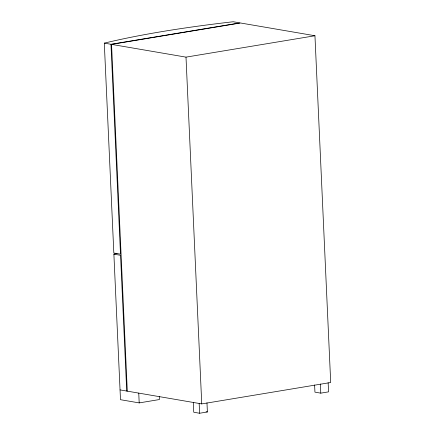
<?xml version="1.0" encoding="UTF-8"?>
<svg xmlns="http://www.w3.org/2000/svg" width="435" height="435" viewBox="0 0 435 435"><rect width="100%" height="100%" fill="white"/><g stroke="black" fill="none" stroke-linecap="round" stroke-linejoin="round"><path stroke-width="0.65" d="M110.963 44.283L239.919 22.892L233.252 21.75A339.496 54.864 -2.6 0 0 104.302 43.141L113.829 253.018L120.495 254.154L110.963 44.283L104.302 43.141M127.292 391.147L111.545 44.381L240.501 22.99L314.951 35.746L330.698 382.506L201.748 403.903L120.049 389.907M111.545 44.381L186.001 57.137L314.951 35.746M116.982 253.415A339.496 54.864 -2.6 0 0 113.883 254.16L120.49 399.7L139.195 402.902L159.417 399.547L159.264 396.285M193.319 402.457L193.76 412.249L199.605 413.25L207.386 411.961L206.968 402.821M314.614 384.964L314.94 392.147L320.78 393.148L328.561 391.859L328.142 382.718M113.883 254.16L120.544 255.296L126.71 391.049M206.087 411.738L207.386 411.961M320.367 384.007L320.78 393.148M186.001 57.137L201.748 403.903M199.159 403.457L199.605 413.25M138.749 393.109L139.195 402.902"/></g></svg>
